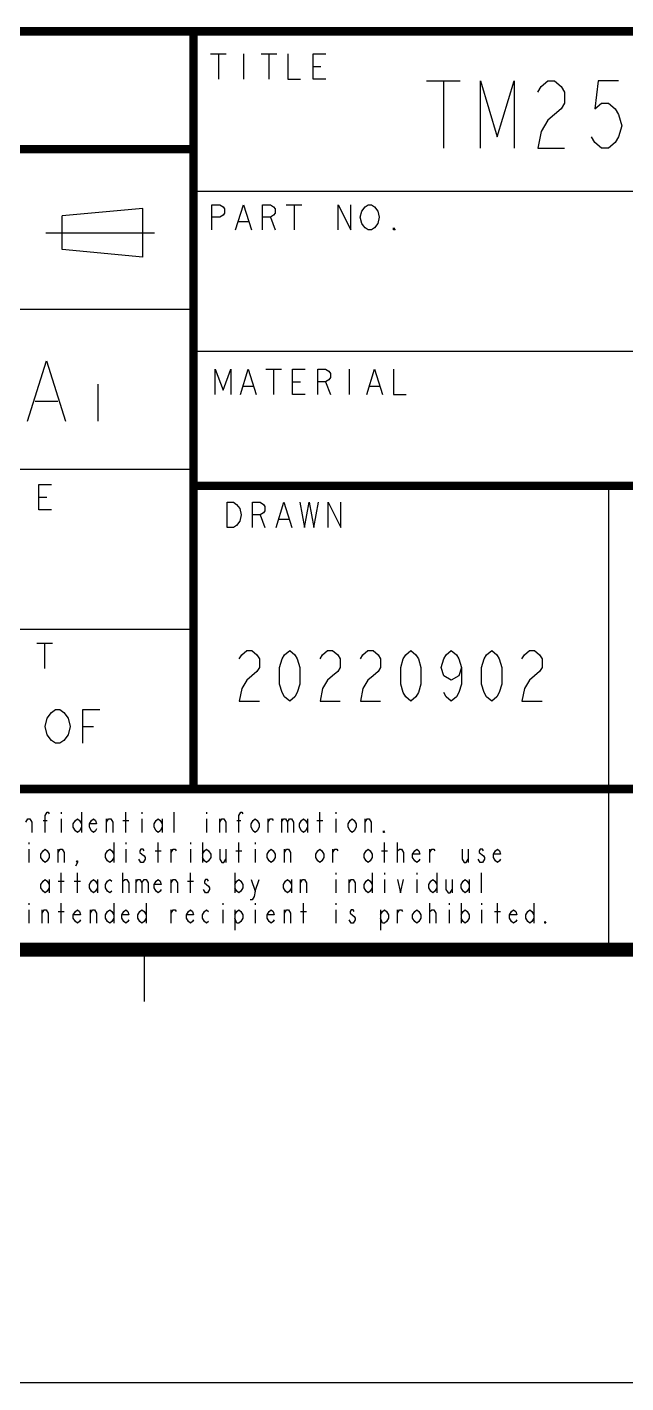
# Model space of a CAD drawing. Header units: millimetres. Extents: x 0 to 1173, y -4 to 841.
# Drawn here: x 1049.2 to 1084.8, y 0 to 80.5 of the extents above; entities that cross this region are included whole.
import ezdxf

# ---------------------------------------------------------------- set-up
doc = ezdxf.new("R2010")
doc.units = ezdxf.units.MM
doc.header["$LTSCALE"] = 65.395
doc.layers.get('0').update_dxf_attribs({"linetype": 'CONTINUOUS'})
doc.layers.add('ALL_NOTES', color=7, linetype='CONTINUOUS')

msp = doc.modelspace()

# ---------------------------------------------------------------- linework, layer by layer
at = {"color": 7, "linetype": 'Continuous'}
for p, q in [((1060.0723, 78.9314), (1061.0098, 78.9314)), ((1060.541, 78.9314), (1060.541, 77.4314)), ((1062.041, 78.9314), (1062.041, 77.4314)), ((1063.0723, 78.9314), (1064.0098, 78.9314)), ((1063.5411, 78.9314), (1063.5411, 77.4314)), ((1066.1661, 78.1814), (1066.6348, 78.1814)), ((1059.0682, 70.7754), (1157.5682, 70.7754)), ((1056.0609, 69.7586), (1051.2565, 69.3081)), ((1051.2565, 67.3081), (1051.2565, 69.3081)), ((1056.0609, 66.8577), (1056.0609, 69.7586)), ((1064.5671, 69.9776), (1065.5046, 69.9776)), ((1065.0359, 69.9776), (1065.0359, 68.4776)), ((1061.7546, 68.9776), (1062.3171, 68.9776)), ((1063.6296, 69.2276), (1063.9109, 68.4776)), ((1050.2906, 68.3081), (1056.7381, 68.3081)), ((1056.0609, 66.8577), (1051.2565, 67.3081)), ((1042.6682, 63.7754), (1059.0682, 63.7754)), ((1059.0682, 61.2754), (1157.5682, 61.2754)), ((1063.3503, 60.2088), (1064.2878, 60.2088)), ((1063.819, 60.2088), (1063.819, 58.7088)), ((1068.319, 60.2088), (1068.319, 58.7088)), ((1053.3756, 59.3129), (1053.3756, 57.1129)), ((1062.0377, 59.2088), (1062.6002, 59.2088)), ((1064.944, 59.4588), (1065.4128, 59.4588)), ((1066.9128, 59.4588), (1067.194, 58.7088)), ((1069.5378, 59.2088), (1070.1003, 59.2088)), ((1049.6588, 58.3122), (1051.0088, 58.3122)), ((1042.6682, 54.2754), (1059.0682, 54.2754)), ((1083.7182, 53.2754), (1083.7182, 25.7754)), ((1049.8823, 52.6072), (1050.3511, 52.6072)), ((1063.0267, 51.5526), (1063.308, 50.8026)), ((1064.1517, 51.3026), (1064.7142, 51.3026)), ((989.5682, 44.7754), (1059.0682, 44.7754)), ((1049.7476, 43.9288), (1050.6851, 43.9288)), ((1050.2164, 43.9288), (1050.2164, 42.4288)), ((1052.492, 38.9874), (1053.117, 38.9874)), ((1051.2022, 33.8985), (1051.2022, 33.7985)), ((1052.4022, 33.8985), (1052.4022, 32.6985)), ((1055.0422, 32.6985), (1055.0422, 33.8985)), ((1056.0022, 33.8985), (1056.0022, 33.7985)), ((1057.9222, 32.6985), (1057.9222, 33.8985)), ((1059.8422, 33.8985), (1059.8422, 33.7985)), ((1066.5622, 32.6985), (1066.5622, 33.8985)), ((1067.5222, 33.8985), (1067.5222, 33.7985)), ((1050.1222, 33.3985), (1050.3622, 33.3985)), ((1051.2022, 33.4985), (1051.2022, 32.6985)), ((1053.9022, 32.6985), (1053.9022, 33.4985)), ((1054.8622, 33.3985), (1055.2222, 33.3985)), ((1056.0022, 33.4985), (1056.0022, 32.6985)), ((1057.2022, 33.4985), (1057.2022, 32.6985)), ((1059.8422, 33.4985), (1059.8422, 32.6985)), ((1060.6222, 32.6985), (1060.6222, 33.4985)), ((1061.6422, 33.3985), (1061.8822, 33.3985)), ((1063.5022, 32.6985), (1063.5022, 33.4985)), ((1064.2822, 33.4985), (1064.2822, 32.6985)), ((1065.8422, 33.4985), (1065.8422, 32.6985)), ((1066.3822, 33.3985), (1066.7421, 33.3985)), ((1067.5222, 33.4985), (1067.5222, 32.6985)), ((1069.2622, 32.6985), (1069.2622, 33.4985)), ((1049.2822, 32.0985), (1049.2822, 31.9985)), ((1049.2822, 31.6985), (1049.2822, 30.8985)), ((1051.0222, 30.8985), (1051.0222, 31.6985)), ((1054.3222, 32.0985), (1054.3222, 30.8985)), ((1055.0422, 32.0985), (1055.0422, 31.9985)), ((1055.0422, 31.6985), (1055.0422, 30.8985)), ((1056.7822, 31.5985), (1057.1422, 31.5985)), ((1056.9622, 30.8985), (1056.9622, 32.0985)), ((1057.7422, 30.8985), (1057.7422, 31.6985)), ((1058.8822, 32.0985), (1058.8822, 31.9985)), ((1058.8822, 31.6985), (1058.8822, 30.8985)), ((1059.6022, 32.0985), (1059.6022, 30.8985)), ((1060.9822, 31.6985), (1060.9822, 30.8985)), ((1061.5821, 31.5985), (1061.9422, 31.5985)), ((1061.7622, 30.8985), (1061.7622, 32.0985)), ((1062.7222, 32.0985), (1062.7222, 31.9985)), ((1062.7222, 31.6985), (1062.7222, 30.8985)), ((1064.4622, 30.8985), (1064.4622, 31.6985)), ((1067.3422, 30.8985), (1067.3422, 31.6985)), ((1070.2222, 31.5985), (1070.5822, 31.5985)), ((1070.4022, 30.8985), (1070.4022, 32.0985)), ((1071.1822, 30.8985), (1071.1822, 32.0985)), ((1071.1822, 31.5985), (1071.3022, 31.6985)), ((1073.1022, 30.8985), (1073.1022, 31.6985)), ((1075.3822, 31.6985), (1075.3822, 30.8985)), ((1055.9422, 30.8985), (1055.8222, 31.0985)), ((1050.4822, 29.8985), (1050.4822, 29.0985)), ((1051.0222, 29.7985), (1051.3822, 29.7985)), ((1051.2022, 29.0985), (1051.2022, 30.2985)), ((1051.9822, 29.7985), (1052.3422, 29.7985)), ((1052.1622, 29.0985), (1052.1622, 30.2985)), ((1053.3622, 29.8985), (1053.3622, 29.0985)), ((1054.8622, 29.0985), (1054.8622, 30.2985)), ((1054.8622, 29.7985), (1054.9822, 29.8985)), ((1055.6422, 29.8985), (1055.6422, 29.0985)), ((1057.7422, 29.0985), (1057.7422, 29.8985)), ((1058.7022, 29.7985), (1059.0622, 29.7985)), ((1058.8822, 29.0985), (1058.8822, 30.2985)), ((1061.5222, 30.2985), (1061.5222, 29.0985)), ((1062.7222, 29.1985), (1062.9622, 29.8985)), ((1064.8822, 29.8985), (1064.8822, 29.0985)), ((1065.4222, 29.0985), (1065.4222, 29.8985)), ((1067.5222, 30.2985), (1067.5222, 30.1985)), ((1067.5222, 29.8985), (1067.5222, 29.0985)), ((1068.3022, 29.0985), (1068.3022, 29.8985)), ((1069.6822, 30.2985), (1069.6822, 29.0985)), ((1070.4022, 30.2985), (1070.4022, 30.1985)), ((1070.4022, 29.8985), (1070.4022, 29.0985)), ((1072.3222, 30.2985), (1072.3222, 30.1985)), ((1072.3222, 29.8985), (1072.3222, 29.0985)), ((1073.5221, 30.2985), (1073.5221, 29.0985)), ((1074.4222, 29.8985), (1074.4222, 29.0985)), ((1075.4422, 29.8985), (1075.4422, 29.0985)), ((1076.1622, 29.0985), (1076.1622, 30.2985)), ((1059.7822, 29.0985), (1059.6622, 29.2985)), ((1059.9022, 29.0985), (1059.7822, 29.0985)), ((1049.2822, 28.4985), (1049.2822, 28.3985)), ((1051.2022, 27.2985), (1051.2022, 28.4985)), ((1054.3222, 28.4985), (1054.3222, 27.2985)), ((1056.2422, 28.4985), (1056.2422, 27.2985)), ((1060.8022, 28.4985), (1060.8022, 28.3985)), ((1062.7222, 28.4985), (1062.7222, 28.3985)), ((1065.6022, 27.2985), (1065.6022, 28.4985)), ((1067.5222, 28.4985), (1067.5222, 28.3985)), ((1073.1022, 27.2985), (1073.1022, 28.4985)), ((1074.2422, 28.4985), (1074.2422, 28.3985)), ((1074.9622, 28.4985), (1074.9622, 27.2985)), ((1076.1622, 28.4985), (1076.1622, 28.3985)), ((1077.1222, 27.2985), (1077.1222, 28.4985)), ((1079.2822, 28.4985), (1079.2822, 27.2985)), ((1049.2822, 28.0985), (1049.2822, 27.2985)), ((1050.0622, 27.2985), (1050.0622, 28.0985)), ((1051.0222, 27.9985), (1051.3822, 27.9985)), ((1052.9422, 27.2985), (1052.9422, 28.0985)), ((1057.7422, 27.2985), (1057.7422, 28.0985)), ((1060.8022, 28.0985), (1060.8022, 27.2985)), ((1061.5222, 28.0985), (1061.5222, 26.8985)), ((1062.7222, 28.0985), (1062.7222, 27.2985)), ((1064.4622, 27.2985), (1064.4622, 28.0985)), ((1065.4222, 27.9985), (1065.7822, 27.9985)), ((1067.5222, 28.0985), (1067.5222, 27.2985)), ((1068.4222, 27.2985), (1068.3022, 27.4985)), ((1070.1622, 28.0985), (1070.1622, 26.8985)), ((1071.1822, 27.2985), (1071.1822, 28.0985)), ((1073.1022, 27.9985), (1073.2222, 28.0985)), ((1074.2422, 28.0985), (1074.2422, 27.2985)), ((1076.1622, 28.0985), (1076.1622, 27.2985)), ((1076.9422, 27.9985), (1077.3022, 27.9985)), ((1056.1395, 25.7344), (1056.1395, 22.6463)), ((1173.4884, 0), (0, 0))]:
    msp.add_line(p, q, dxfattribs=at)
for points, const_width in [([(1157.5682, 80.2754), (989.5682, 80.2754)], 0.5), ([(1059.0682, 80.2754), (1059.0682, 35.2754)], 0.5), ([(1059.0682, 73.2754), (989.5682, 73.2754)], 0.5), ([(1157.5682, 53.2754), (1059.0682, 53.2754)], 0.5), ([(989.5682, 35.2754), (1157.5682, 35.2754)], 0.5), ([(15.4406, 25.7344), (1158.0062, 25.7344)], 0.8235)]:
    msp.add_lwpolyline(points, dxfattribs=dict(at, const_width=const_width))
for points in [[(1064.666, 78.9314), (1064.666, 77.4314), (1065.4161, 77.4314)], [(1066.916, 77.4314), (1066.1661, 77.4314), (1066.1661, 78.9314), (1066.916, 78.9314)], [(1060.1608, 68.4776), (1060.1608, 69.9776), (1060.6296, 69.9776), (1060.8171, 69.8526), (1060.9109, 69.7276), (1060.9109, 69.4776), (1060.8171, 69.3526), (1060.6296, 69.2276), (1060.1608, 69.2276)], [(1061.5671, 68.4776), (1062.0359, 69.9776), (1062.5046, 68.4776)], [(1063.1609, 68.4776), (1063.1609, 69.9776), (1063.6296, 69.9776), (1063.8171, 69.8526), (1063.9109, 69.7276), (1063.9109, 69.4776), (1063.8171, 69.3526), (1063.6296, 69.2276), (1063.1609, 69.2276)], [(1067.6608, 68.4776), (1067.6608, 69.9776), (1068.4108, 68.4776), (1068.4108, 69.9776)], [(1069.8171, 68.6026), (1069.6296, 68.4776), (1069.4421, 68.4776), (1069.2546, 68.6026), (1069.1609, 68.7276), (1069.0671, 68.8526), (1068.9733, 69.2276), (1069.0671, 69.6026)], [(1069.0671, 69.6026), (1069.2546, 69.8526), (1069.4421, 69.9776), (1069.6296, 69.9776), (1069.8171, 69.8526)], [(1069.8171, 69.8526), (1070.0046, 69.6026), (1070.0983, 69.2276), (1070.0046, 68.8526), (1069.8171, 68.6026)], [(1071.0359, 68.4776), (1070.9421, 68.4776), (1070.9421, 68.6026), (1071.0359, 68.4776)], [(1049.2088, 57.1122), (1050.3338, 60.7122), (1051.4588, 57.1122)], [(1060.3503, 58.7088), (1060.3503, 60.2088), (1060.819, 58.9588), (1061.2878, 60.2088), (1061.2878, 58.7088)], [(1061.8503, 58.7088), (1062.319, 60.2088), (1062.7878, 58.7088)], [(1065.694, 58.7088), (1064.944, 58.7088), (1064.944, 60.2088), (1065.694, 60.2088)], [(1066.444, 58.7088), (1066.444, 60.2088), (1066.9128, 60.2088), (1067.1003, 60.0838), (1067.194, 59.9588), (1067.194, 59.7088), (1067.1003, 59.5838), (1066.9128, 59.4588), (1066.444, 59.4588)], [(1069.3503, 58.7088), (1069.819, 60.2088), (1070.2877, 58.7088)], [(1070.944, 60.2088), (1070.944, 58.7088), (1071.694, 58.7088)], [(1050.6323, 51.8572), (1049.8823, 51.8572), (1049.8823, 53.3572), (1050.6323, 53.3572)], [(1061.058, 52.3026), (1061.433, 52.3026), (1061.6205, 52.1776), (1061.7142, 52.0526), (1061.808, 51.9276), (1061.9017, 51.5526), (1061.808, 51.1776)], [(1061.808, 51.1776), (1061.6205, 50.9276), (1061.433, 50.8026), (1061.058, 50.8026), (1061.058, 52.3026)], [(1062.558, 50.8026), (1062.558, 52.3026), (1063.0267, 52.3026), (1063.2143, 52.1776), (1063.308, 52.0526), (1063.308, 51.8026), (1063.2143, 51.6776), (1063.0267, 51.5526), (1062.558, 51.5526)], [(1063.9642, 50.8026), (1064.433, 52.3026), (1064.9018, 50.8026)], [(1065.3705, 52.3026), (1065.6518, 50.8026), (1065.933, 52.3026), (1066.2143, 50.8026), (1066.4955, 52.3026)], [(1067.058, 50.8026), (1067.058, 52.3026), (1067.808, 50.8026), (1067.808, 52.3026)], [(1050.617, 38.1541), (1050.367, 38.4874), (1050.2419, 38.9874), (1050.367, 39.4874)], [(1050.367, 39.4874), (1050.617, 39.8208), (1050.867, 39.9874), (1051.117, 39.9874), (1051.367, 39.8208), (1051.617, 39.4874)], [(1051.617, 39.4874), (1051.742, 38.9874), (1051.617, 38.4874), (1051.367, 38.1541)], [(1052.492, 37.9874), (1052.492, 39.9874), (1053.492, 39.9874)], [(1051.367, 38.1541), (1051.117, 37.9874), (1050.867, 37.9874), (1050.617, 38.1541)], [(1050.2422, 32.6985), (1050.2422, 33.6985), (1050.3622, 33.8985), (1050.4222, 33.8985), (1050.4822, 33.7985)], [(1061.7622, 32.6985), (1061.7622, 33.6985), (1061.8822, 33.8985), (1061.9422, 33.8985), (1062.0022, 33.7985)], [(1049.1021, 33.2985), (1049.2222, 33.4985), (1049.3422, 33.4985), (1049.4622, 33.2985), (1049.4622, 32.6985)], [(1052.4022, 32.9985), (1052.2822, 32.7985), (1052.1622, 32.6985), (1052.0422, 32.7985), (1051.9222, 32.9985), (1051.9222, 33.1985), (1052.0422, 33.3985), (1052.1622, 33.4985), (1052.2822, 33.3985), (1052.4022, 33.1985)], [(1053.3022, 32.8985), (1053.2422, 32.7985), (1053.1222, 32.6985), (1053.0022, 32.7985), (1052.8822, 32.9985), (1052.8822, 33.1985), (1053.0022, 33.3985), (1053.1222, 33.4985), (1053.2422, 33.3985), (1053.3022, 33.1985), (1052.8822, 33.1985)], [(1053.9022, 33.2985), (1054.0222, 33.4985), (1054.1422, 33.4985), (1054.2621, 33.2985), (1054.2621, 32.6985)], [(1057.2022, 32.9985), (1057.0822, 32.7985), (1056.9622, 32.6985), (1056.8422, 32.7985), (1056.7222, 32.9985), (1056.7222, 33.1985), (1056.8422, 33.3985), (1056.9622, 33.4985), (1057.0822, 33.3985), (1057.2022, 33.1985)], [(1060.6222, 33.2985), (1060.7422, 33.4985), (1060.8622, 33.4985), (1060.9822, 33.2985), (1060.9822, 32.6985)], [(1062.9622, 32.9985), (1062.8422, 32.7985), (1062.7222, 32.6985), (1062.6022, 32.7985), (1062.4822, 32.9985), (1062.4822, 33.1985), (1062.6022, 33.3985), (1062.7222, 33.4985), (1062.8422, 33.3985), (1062.9622, 33.1985), (1062.9622, 32.9985)], [(1063.5022, 33.2985), (1063.6222, 33.4985), (1063.7422, 33.4985), (1063.8022, 33.3985)], [(1064.2822, 33.2985), (1064.4022, 33.4985), (1064.5222, 33.4985), (1064.6422, 33.2985), (1064.6422, 32.6985)], [(1064.6422, 33.2985), (1064.7622, 33.4985), (1064.8822, 33.4985), (1065.0022, 33.2985), (1065.0022, 32.6985)], [(1065.8422, 32.9985), (1065.7222, 32.7985), (1065.6022, 32.6985), (1065.4822, 32.7985), (1065.3622, 32.9985), (1065.3622, 33.1985), (1065.4822, 33.3985), (1065.6022, 33.4985), (1065.7222, 33.3985), (1065.8422, 33.1985)], [(1068.7222, 32.9985), (1068.6022, 32.7985), (1068.4822, 32.6985), (1068.3621, 32.7985), (1068.2422, 32.9985), (1068.2422, 33.1985), (1068.3621, 33.3985), (1068.4822, 33.4985), (1068.6022, 33.3985), (1068.7222, 33.1985), (1068.7222, 32.9985)], [(1069.2622, 33.2985), (1069.3822, 33.4985), (1069.5022, 33.4985), (1069.6222, 33.2985), (1069.6222, 32.6985)], [(1070.4022, 32.6985), (1070.3422, 32.6985), (1070.3422, 32.7985), (1070.4022, 32.6985)], [(1050.4822, 31.1985), (1050.3622, 30.9985), (1050.2422, 30.8985), (1050.1222, 30.9985), (1050.0022, 31.1985), (1050.0022, 31.3985), (1050.1222, 31.5985), (1050.2422, 31.6985), (1050.3622, 31.5985), (1050.4822, 31.3985), (1050.4822, 31.1985)], [(1051.0222, 31.4985), (1051.1422, 31.6985), (1051.2622, 31.6985), (1051.3822, 31.4985), (1051.3822, 30.8985)], [(1054.3222, 31.1985), (1054.2022, 30.9985), (1054.0822, 30.8985), (1053.9622, 30.9985), (1053.8422, 31.1985), (1053.8422, 31.3985), (1053.9622, 31.5985), (1054.0822, 31.6985), (1054.2022, 31.5985), (1054.3222, 31.3985)], [(1056.1222, 31.5985), (1056.0622, 31.6985), (1055.9422, 31.6985), (1055.8821, 31.5985), (1055.8821, 31.4985), (1056.0022, 31.3985), (1056.1222, 31.2985), (1056.1822, 31.1985), (1056.1822, 31.0985)], [(1057.7422, 31.4985), (1057.8622, 31.6985), (1057.9822, 31.6985), (1058.0422, 31.5985)], [(1059.6022, 31.3985), (1059.7222, 31.5985), (1059.8422, 31.6985), (1059.9621, 31.5985), (1060.0822, 31.3985), (1060.0822, 31.1985), (1059.9621, 30.9985), (1059.8422, 30.8985), (1059.7222, 30.9985), (1059.6022, 31.1985)], [(1060.6222, 31.6985), (1060.6222, 31.0985), (1060.7422, 30.8985), (1060.8622, 30.8985), (1060.9822, 31.0985)], [(1063.9222, 31.1985), (1063.8022, 30.9985), (1063.6822, 30.8985), (1063.5622, 30.9985), (1063.4422, 31.1985), (1063.4422, 31.3985), (1063.5622, 31.5985), (1063.6822, 31.6985), (1063.8022, 31.5985), (1063.9222, 31.3985), (1063.9222, 31.1985)], [(1064.4622, 31.4985), (1064.5822, 31.6985), (1064.7022, 31.6985), (1064.8222, 31.4985), (1064.8222, 30.8985)], [(1066.8022, 31.1985), (1066.6822, 30.9985), (1066.5622, 30.8985), (1066.4422, 30.9985), (1066.3222, 31.1985), (1066.3222, 31.3985), (1066.4422, 31.5985), (1066.5622, 31.6985), (1066.6822, 31.5985), (1066.8022, 31.3985), (1066.8022, 31.1985)], [(1067.3422, 31.4985), (1067.4622, 31.6985), (1067.5822, 31.6985), (1067.6422, 31.5985)], [(1069.6822, 31.1985), (1069.5622, 30.9985), (1069.4421, 30.8985), (1069.3222, 30.9985), (1069.2022, 31.1985), (1069.2022, 31.3985), (1069.3222, 31.5985), (1069.4421, 31.6985), (1069.5622, 31.5985), (1069.6822, 31.3985), (1069.6822, 31.1985)], [(1071.3022, 31.6985), (1071.4222, 31.6985), (1071.5422, 31.4985), (1071.5422, 30.8985)], [(1072.5022, 31.0985), (1072.4422, 30.9985), (1072.3222, 30.8985), (1072.2022, 30.9985), (1072.0822, 31.1985), (1072.0822, 31.3985), (1072.2022, 31.5985), (1072.3222, 31.6985), (1072.4422, 31.5985), (1072.5022, 31.3985), (1072.0822, 31.3985)], [(1073.1022, 31.4985), (1073.2222, 31.6985), (1073.3422, 31.6985), (1073.4022, 31.5985)], [(1075.0222, 31.6985), (1075.0222, 31.0985), (1075.1421, 30.8985), (1075.2622, 30.8985), (1075.3822, 31.0985)], [(1076.2822, 31.5985), (1076.2222, 31.6985), (1076.1022, 31.6985), (1076.0422, 31.5985), (1076.0422, 31.4985)], [(1076.0422, 31.4985), (1076.2822, 31.2985), (1076.3422, 31.1985), (1076.3422, 31.0985), (1076.2222, 30.8985)], [(1077.3022, 31.0985), (1077.2422, 30.9985), (1077.1222, 30.8985), (1077.0022, 30.9985), (1076.8822, 31.1985), (1076.8822, 31.3985), (1077.0022, 31.5985), (1077.1222, 31.6985), (1077.2422, 31.5985), (1077.3022, 31.3985), (1076.8822, 31.3985)], [(1052.1622, 30.8985), (1052.1022, 30.9985), (1052.1622, 30.9985), (1052.1622, 30.8985), (1052.0422, 30.6985)], [(1056.1822, 31.0985), (1056.0622, 30.8985), (1055.9422, 30.8985)], [(1076.2222, 30.8985), (1076.1022, 30.8985), (1076.0422, 30.9985), (1075.9822, 31.0985)], [(1050.4822, 29.3985), (1050.3622, 29.1985), (1050.2422, 29.0985), (1050.1222, 29.1985), (1050.0022, 29.3985), (1050.0022, 29.5985), (1050.1222, 29.7985), (1050.2422, 29.8985), (1050.3622, 29.7985), (1050.4822, 29.5985)], [(1053.3622, 29.3985), (1053.2422, 29.1985), (1053.1222, 29.0985), (1053.0022, 29.1985), (1052.8822, 29.3985), (1052.8822, 29.5985), (1053.0022, 29.7985), (1053.1222, 29.8985), (1053.2422, 29.7985), (1053.3622, 29.5985)], [(1054.2022, 29.1985), (1054.0822, 29.0985), (1053.9622, 29.1985), (1053.8422, 29.3985), (1053.8422, 29.5985), (1053.9622, 29.7985), (1054.0822, 29.8985), (1054.2022, 29.7985)], [(1054.9822, 29.8985), (1055.1022, 29.8985), (1055.2222, 29.6985), (1055.2222, 29.0985)], [(1055.6422, 29.6985), (1055.7622, 29.8985), (1055.8821, 29.8985), (1056.0022, 29.6985), (1056.0022, 29.0985)], [(1056.0022, 29.6985), (1056.1222, 29.8985), (1056.2422, 29.8985), (1056.3622, 29.6985), (1056.3622, 29.0985)], [(1057.1422, 29.2985), (1057.0822, 29.1985), (1056.9622, 29.0985), (1056.8422, 29.1985), (1056.7222, 29.3985), (1056.7222, 29.5985), (1056.8422, 29.7985), (1056.9622, 29.8985), (1057.0822, 29.7985), (1057.1422, 29.5985), (1056.7222, 29.5985)], [(1057.7422, 29.6985), (1057.8622, 29.8985), (1057.9822, 29.8985), (1058.1022, 29.6985), (1058.1022, 29.0985)], [(1059.9621, 29.7985), (1059.9022, 29.8985), (1059.7822, 29.8985), (1059.7222, 29.7985), (1059.7222, 29.6985)], [(1061.5222, 29.5985), (1061.6422, 29.7985), (1061.7622, 29.8985), (1061.8822, 29.7985), (1062.0022, 29.5985), (1062.0022, 29.3985), (1061.8822, 29.1985), (1061.7622, 29.0985), (1061.6422, 29.1985), (1061.5222, 29.3985)], [(1062.4822, 29.8985), (1062.7222, 29.1985), (1062.6621, 28.8985), (1062.5422, 28.6985), (1062.4222, 28.6985)], [(1064.8822, 29.3985), (1064.7622, 29.1985), (1064.6422, 29.0985), (1064.5222, 29.1985), (1064.4022, 29.3985), (1064.4022, 29.5985), (1064.5222, 29.7985), (1064.6422, 29.8985), (1064.7622, 29.7985), (1064.8822, 29.5985)], [(1065.4222, 29.6985), (1065.5422, 29.8985), (1065.6622, 29.8985), (1065.7822, 29.6985), (1065.7822, 29.0985)], [(1068.3022, 29.6985), (1068.4222, 29.8985), (1068.5422, 29.8985), (1068.6622, 29.6985), (1068.6622, 29.0985)], [(1069.6822, 29.3985), (1069.5622, 29.1985), (1069.4421, 29.0985), (1069.3222, 29.1985), (1069.2022, 29.3985), (1069.2022, 29.5985), (1069.3222, 29.7985), (1069.4421, 29.8985), (1069.5622, 29.7985), (1069.6822, 29.5985)], [(1071.1822, 29.8985), (1071.3622, 29.0985), (1071.5422, 29.8985)], [(1073.5221, 29.3985), (1073.4022, 29.1985), (1073.2822, 29.0985), (1073.1622, 29.1985), (1073.0422, 29.3985), (1073.0422, 29.5985), (1073.1622, 29.7985), (1073.2822, 29.8985), (1073.4022, 29.7985), (1073.5221, 29.5985)], [(1074.0621, 29.8985), (1074.0621, 29.2985), (1074.1822, 29.0985), (1074.3022, 29.0985), (1074.4222, 29.2985)], [(1075.4422, 29.3985), (1075.3222, 29.1985), (1075.2022, 29.0985), (1075.0822, 29.1985), (1074.9622, 29.3985), (1074.9622, 29.5985), (1075.0822, 29.7985), (1075.2022, 29.8985), (1075.3222, 29.7985), (1075.4422, 29.5985)], [(1059.7222, 29.6985), (1059.9621, 29.4985), (1060.0222, 29.3985), (1060.0222, 29.2985), (1059.9022, 29.0985)], [(1050.0622, 27.8985), (1050.1822, 28.0985), (1050.3022, 28.0985), (1050.4222, 27.8985), (1050.4222, 27.2985)], [(1052.3422, 27.4985), (1052.2822, 27.3985), (1052.1622, 27.2985), (1052.0422, 27.3985), (1051.9222, 27.5985), (1051.9222, 27.7985), (1052.0422, 27.9985), (1052.1622, 28.0985), (1052.2822, 27.9985), (1052.3422, 27.7985), (1051.9222, 27.7985)], [(1052.9422, 27.8985), (1053.0622, 28.0985), (1053.1821, 28.0985), (1053.3022, 27.8985), (1053.3022, 27.2985)], [(1054.3222, 27.5985), (1054.2022, 27.3985), (1054.0822, 27.2985), (1053.9622, 27.3985), (1053.8422, 27.5985), (1053.8422, 27.7985), (1053.9622, 27.9985), (1054.0822, 28.0985), (1054.2022, 27.9985), (1054.3222, 27.7985)], [(1055.2222, 27.4985), (1055.1622, 27.3985), (1055.0422, 27.2985), (1054.9222, 27.3985), (1054.8021, 27.5985), (1054.8021, 27.7985), (1054.9222, 27.9985), (1055.0422, 28.0985), (1055.1622, 27.9985), (1055.2222, 27.7985), (1054.8021, 27.7985)], [(1056.2422, 27.5985), (1056.1222, 27.3985), (1056.0022, 27.2985), (1055.8821, 27.3985), (1055.7622, 27.5985), (1055.7622, 27.7985), (1055.8821, 27.9985), (1056.0022, 28.0985), (1056.1222, 27.9985), (1056.2422, 27.7985)], [(1057.7422, 27.8985), (1057.8622, 28.0985), (1057.9822, 28.0985), (1058.0422, 27.9985)], [(1059.0622, 27.4985), (1059.0022, 27.3985), (1058.8822, 27.2985), (1058.7622, 27.3985), (1058.6422, 27.5985), (1058.6422, 27.7985), (1058.7622, 27.9985), (1058.8822, 28.0985), (1059.0022, 27.9985), (1059.0622, 27.7985), (1058.6422, 27.7985)], [(1059.9621, 27.3985), (1059.8422, 27.2985), (1059.7222, 27.3985), (1059.6022, 27.5985), (1059.6022, 27.7985), (1059.7222, 27.9985), (1059.8422, 28.0985), (1059.9621, 27.9985)], [(1061.5222, 27.7985), (1061.6422, 27.9985), (1061.7622, 28.0985), (1061.8822, 27.9985), (1062.0022, 27.7985), (1062.0022, 27.5985), (1061.8822, 27.3985), (1061.7622, 27.2985), (1061.6422, 27.2985), (1061.5222, 27.5985)], [(1063.8622, 27.4985), (1063.8022, 27.3985), (1063.6822, 27.2985), (1063.5622, 27.3985), (1063.4422, 27.5985), (1063.4422, 27.7985), (1063.5622, 27.9985), (1063.6822, 28.0985), (1063.8022, 27.9985), (1063.8622, 27.7985), (1063.4422, 27.7985)], [(1064.4622, 27.8985), (1064.5822, 28.0985), (1064.7022, 28.0985), (1064.8222, 27.8985), (1064.8222, 27.2985)], [(1068.6022, 27.9985), (1068.5422, 28.0985), (1068.4222, 28.0985), (1068.3621, 27.9985), (1068.3621, 27.8985), (1068.4822, 27.7985), (1068.6022, 27.6985), (1068.6622, 27.5985), (1068.6622, 27.4985)], [(1068.6622, 27.4985), (1068.5422, 27.2985), (1068.4222, 27.2985)], [(1070.1622, 27.7985), (1070.2822, 27.9985), (1070.4022, 28.0985), (1070.5222, 27.9985), (1070.6422, 27.7985), (1070.6422, 27.5985), (1070.5222, 27.3985), (1070.4022, 27.2985), (1070.2822, 27.2985), (1070.1622, 27.5985)], [(1071.1822, 27.8985), (1071.3022, 28.0985), (1071.4222, 28.0985), (1071.4822, 27.9985)], [(1072.5622, 27.5985), (1072.4422, 27.3985), (1072.3222, 27.2985), (1072.2022, 27.3985), (1072.0822, 27.5985), (1072.0822, 27.7985), (1072.2022, 27.9985), (1072.3222, 28.0985), (1072.4422, 27.9985), (1072.5622, 27.7985), (1072.5622, 27.5985)], [(1073.2222, 28.0985), (1073.3422, 28.0985), (1073.4622, 27.8985), (1073.4622, 27.2985)], [(1074.9622, 27.7985), (1075.0822, 27.9985), (1075.2022, 28.0985), (1075.3222, 27.9985), (1075.4422, 27.7985), (1075.4422, 27.5985), (1075.3222, 27.3985), (1075.2022, 27.2985), (1075.0822, 27.3985), (1074.9622, 27.5985)], [(1078.2622, 27.4985), (1078.2022, 27.3985), (1078.0822, 27.2985), (1077.9622, 27.3985), (1077.8422, 27.5985), (1077.8422, 27.7985), (1077.9622, 27.9985), (1078.0822, 28.0985), (1078.2022, 27.9985), (1078.2622, 27.7985), (1077.8422, 27.7985)], [(1079.2822, 27.5985), (1079.1622, 27.3985), (1079.0422, 27.2985), (1078.9222, 27.3985), (1078.8022, 27.5985), (1078.8022, 27.7985), (1078.9222, 27.9985), (1079.0422, 28.0985), (1079.1622, 27.9985), (1079.2822, 27.7985)], [(1080.0022, 27.2985), (1079.9422, 27.2985), (1079.9422, 27.3985), (1080.0022, 27.2985)]]:
    msp.add_lwpolyline(points, dxfattribs=at)
at = {"layer": 'ALL_NOTES', "color": 2, "linetype": 'Continuous'}
for p, q in [((1072.91, 77.3341), (1074.91, 77.3341)), ((1073.91, 77.3341), (1073.91, 73.3341))]:
    msp.add_line(p, q, dxfattribs=at)
for points in [[(1076.11, 73.3341), (1076.11, 77.3341), (1077.11, 74.0007), (1078.11, 77.3341), (1078.11, 73.3341)], [(1079.51, 76.6674), (1079.71, 77.0007), (1080.11, 77.3341), (1080.51, 77.3341), (1080.91, 77.0007), (1081.11, 76.6674), (1081.11, 76.0007), (1080.91, 75.6674)], [(1084.31, 77.3341), (1083.11, 77.3341), (1082.91, 75.6674), (1083.31, 76.0007), (1083.71, 76.0007), (1084.11, 75.6674), (1084.31, 75.3341), (1084.51, 74.6674), (1084.31, 74.0007), (1084.11, 73.6674), (1083.71, 73.3341), (1083.31, 73.3341), (1082.91, 73.6674), (1082.71, 74.0007)], [(1080.91, 75.6674), (1080.11, 75.0007), (1079.71, 74.3341), (1079.51, 73.3341), (1081.11, 73.3341)], [(1061.7774, 42.9965), (1061.9274, 43.2465), (1062.2274, 43.4965), (1062.5275, 43.4965), (1062.8274, 43.2465), (1062.9774, 42.9965), (1062.9774, 42.4965), (1062.8274, 42.2465)], [(1064.7774, 40.4965), (1064.4774, 40.7465), (1064.3274, 40.9965), (1064.1774, 41.4965), (1064.1774, 42.4965), (1064.3274, 42.9965), (1064.4774, 43.2465), (1064.7774, 43.4965), (1065.0774, 43.2465), (1065.2275, 42.9965), (1065.3775, 42.4965), (1065.3775, 41.4965), (1065.2275, 40.9965), (1065.0774, 40.7465), (1064.7774, 40.4965)], [(1066.5774, 42.9965), (1066.7274, 43.2465), (1067.0274, 43.4965), (1067.3274, 43.4965), (1067.6274, 43.2465), (1067.7774, 42.9965), (1067.7774, 42.4965), (1067.6274, 42.2465), (1067.3274, 41.9965), (1067.0274, 41.7465), (1066.7274, 41.2465), (1066.5774, 40.4965), (1067.7774, 40.4965)], [(1068.9774, 42.9965), (1069.1274, 43.2465), (1069.4274, 43.4965), (1069.7274, 43.4965), (1070.0274, 43.2465), (1070.1774, 42.9965), (1070.1774, 42.4965), (1070.0274, 42.2465), (1069.7274, 41.9965), (1069.4274, 41.7465), (1069.1274, 41.2465), (1068.9774, 40.4965), (1070.1774, 40.4965)], [(1071.9774, 40.4965), (1071.6774, 40.7465), (1071.5274, 40.9965), (1071.3774, 41.4965), (1071.3774, 42.4965), (1071.5274, 42.9965), (1071.6774, 43.2465), (1071.9774, 43.4965), (1072.2774, 43.2465), (1072.4274, 42.9965), (1072.5774, 42.4965), (1072.5774, 41.4965), (1072.4274, 40.9965), (1072.2774, 40.7465), (1071.9774, 40.4965)], [(1074.9774, 42.4965), (1074.8274, 41.9965), (1074.3774, 41.7465), (1073.9275, 41.9965), (1073.7775, 42.4965), (1073.9275, 42.9965), (1074.0775, 43.2465), (1074.3774, 43.4965), (1074.6774, 43.2465), (1074.8274, 42.9965), (1074.9774, 42.4965), (1074.9774, 41.4965), (1074.8274, 40.9965), (1074.6774, 40.7465), (1074.3774, 40.4965), (1074.0775, 40.7465), (1073.9275, 40.9965)], [(1076.7775, 40.4965), (1076.4774, 40.7465), (1076.3274, 40.9965), (1076.1774, 41.4965), (1076.1774, 42.4965), (1076.3274, 42.9965), (1076.4774, 43.2465), (1076.7775, 43.4965), (1077.0774, 43.2465), (1077.2274, 42.9965), (1077.3774, 42.4965), (1077.3774, 41.4965), (1077.2274, 40.9965), (1077.0774, 40.7465), (1076.7775, 40.4965)], [(1078.5774, 42.9965), (1078.7274, 43.2465), (1079.0274, 43.4965), (1079.3274, 43.4965), (1079.6275, 43.2465), (1079.7774, 42.9965), (1079.7774, 42.4965), (1079.6275, 42.2465), (1079.3274, 41.9965), (1079.0274, 41.7465), (1078.7274, 41.2465), (1078.5774, 40.4965), (1079.7774, 40.4965)], [(1062.8274, 42.2465), (1062.2274, 41.7465), (1061.9274, 41.2465), (1061.7774, 40.4965), (1062.9774, 40.4965)]]:
    msp.add_lwpolyline(points, dxfattribs=at)

doc.saveas('drawing.dxf')
